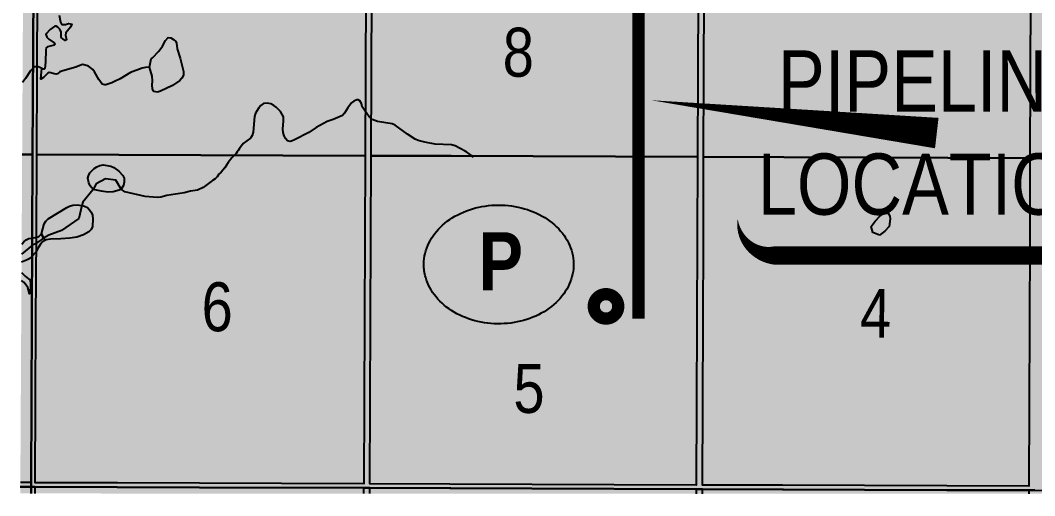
# Model space of a CAD drawing. Extents: x 560272 to 568164, y 6204780 to 6214217.
# Drawn here: x 565234.4 to 565399.7, y 6209697.4 to 6209774.9 of the extents above; entities that cross this region are included whole.
import ezdxf
from ezdxf.enums import TextEntityAlignment as Align

# ---------------------------------------------------------------- set-up
doc = ezdxf.new("R2010")
doc.units = 0
doc.header["$LTSCALE"] = 5
doc.linetypes.add('DASHED2', pattern=[9.525, 6.35, -3.175])
for name, color, linetype in [('AS-TOWN-H', 254, 'Continuous'), ('CG-NOTES', 7, 'Continuous'), ('P-PROPOSED-H', 21, 'Continuous'), ('Quarters', 8, 'Continuous'), ('RoadSeg', 57, 'DASHED2'), ('ROUTE-MAP-ROUTE', 90, 'Continuous'), ('T-WATER', 160, 'Continuous'), ('T-WATER-H', 133, 'Continuous'), ('Townships', 57, 'Continuous')]:
    doc.layers.add(name, color=color, linetype=linetype)
doc.layers.add('ROUTE-MAP-BACKGROUND-H', color=7, linetype='Continuous', true_color=0xf0ebff)
doc.styles.add('120', font='ARIALN.TTF', dxfattribs={"height": 13})
doc.styles.add('80', font='ARIALN.TTF', dxfattribs={"height": 10})
doc.styles.add('BOLD', font='ARIALNB.TTF')

# ---------------------------------------------------------------- blocks, each defined once
blk = doc.blocks.new('*U453')
h = blk.add_hatch(color=255)
edge = h.paths.add_edge_path()
edge.add_line((-26.5, -20), (26.5, -20))
edge.add_arc((26.5, -14), 6, 270, 360)
edge.add_line((32.5, -14), (32.5, 12.5))
edge.add_arc((26.5, 12.5), 6, 0, 90)
edge.add_line((26.5, 18.5), (-26.5, 18.5))
edge.add_arc((-26.5, 12.5), 6, 90, 180)
edge.add_line((-32.5, 12.5), (-32.5, -14))
edge.add_arc((-26.5, -14), 6, 180, 270)
at = {"color": 14, "flags": 128}
blk.add_lwpolyline([(-26.5, -20, 3, 3, 0), (26.5, -20, 3, 3, 0.414214), (32.5, -14, 3, 3, 0), (32.5, 12.5, 3, 0, 0.414214), (26.5, 18.5, 0, 0, 0), (-26.5, 18.5, 0, 0, 0.414214), (-32.5, 12.5, 0, 0, 0), (-32.5, -14, 0, 3, 0.414214)], format="xyseb", close=True, dxfattribs=at)
at = {"color": 14, "style": '80'}
blk.add_attdef('ENTER_TEXT_001', (-26.85, -4.92), '', height=10, dxfattribs=at)
blk = doc.blocks.new('AA')
at = {"const_width": 4}
blk.add_lwpolyline([(-1, 0, 1), (1, 0, 1)], format="xyb", close=True, dxfattribs=at)
blk.add_circle((0, 0), 2)
blk = doc.blocks.new('Route_Letters')
h = blk.add_hatch(color=255)
h.dxf.hatch_style = 1
edge = h.paths.add_edge_path()
edge.add_ellipse((-0.12, 0.46), major_axis=(-11.97, 0), ratio=0.789318, start_angle=0, end_angle=360)
at = {"color": 5}
blk.add_open_spline([(-12.34, 0.46), (-12.34, -0.25), (-12.24, -0.97), (-11.72, -2.79), (-11.14, -3.88), (-9.56, -5.81), (-8.54, -6.66), (-6.22, -8.02), (-4.9, -8.54), (-2.12, -9.17), (-0.66, -9.3), (2.22, -9.13), (3.64, -8.84), (6.27, -7.89), (7.48, -7.22), (9.54, -5.6), (10.38, -4.64), (11.6, -2.54), (11.97, -1.4), (12.18, 0.91), (12.02, 2.08), (11.2, 4.3), (10.54, 5.35), (8.8, 7.2), (7.72, 7.99), (5.29, 9.24), (3.93, 9.68), (1.11, 10.18), (-0.35, 10.23), (-3.22, 9.91), (-4.61, 9.55), (-7.16, 8.47), (-8.32, 7.75), (-10.24, 6.02), (-11, 5.02), (-12.05, 2.86), (-12.32, 1.7), (-12.34, 0.52), (-12.34, 0.49), (-12.34, 0.46)], degree=3, knots=[0, 0, 0, 0, 0.219529, 0.219529, 0.575727, 0.575727, 0.931924, 0.931924, 1.288121, 1.288121, 1.644318, 1.644318, 2.000515, 2.000515, 2.356712, 2.356712, 2.712909, 2.712909, 3.069107, 3.069107, 3.425304, 3.425304, 3.781501, 3.781501, 4.137698, 4.137698, 4.493895, 4.493895, 4.850092, 4.850092, 5.20629, 5.20629, 5.562487, 5.562487, 5.918684, 5.918684, 6.274881, 6.274881, 6.283185, 6.283185, 6.283185, 6.283185], dxfattribs=at)
at = {"color": 14, "style": 'BOLD'}
blk.add_attdef('A', text='', height=9.5, dxfattribs=at).set_placement((0.22, 0.98), align=Align.MIDDLE)

msp = doc.modelspace()

# ---------------------------------------------------------------- hatches: boundary and pattern name
at = {"layer": 'AS-TOWN-H'}
h = msp.add_hatch(color=256, dxfattribs=at)
h.dxf.hatch_style = 1
h.paths.add_polyline_path([(565886.544, 6210020.352), (565236.202, 6210021.981), (565234.412, 6209697.744), (565886.527, 6209697.561)])
at = {"layer": 'P-PROPOSED-H'}
h = msp.add_hatch(color=256, dxfattribs=at)
h.dxf.hatch_style = 1
h.paths.add_polyline_path([(565325.214, 6209772.66), (565325.214, 6209776.985), (565320.888, 6209776.984), (565320.89, 6209772.66)])
h = msp.add_hatch(color=256, dxfattribs=at)
h.dxf.hatch_style = 1
h.paths.add_polyline_path([(565320.89, 6209771.994), (565325.21, 6209771.994), (565337.504, 6209771.848), (565337.092, 6209771.912), (565337.079, 6209772.577), (565325.214, 6209772.66), (565320.89, 6209772.66)])
at = {"layer": 'ROUTE-MAP-BACKGROUND-H'}
h = msp.add_hatch(color=256, dxfattribs=at)
h.dxf.hatch_style = 1
h.paths.add_polyline_path([(565237.99, 6210345.866), (566535.85, 6210345.729), (566539.103, 6209697.377), (565234.412, 6209697.744)])
at = {"layer": 'T-WATER-H'}
h = msp.add_hatch(color=256, dxfattribs=at)
h.dxf.hatch_style = 1
h.paths.add_polyline_path([(565374.43, 6209739.885), (565373.38, 6209740.3), (565373.107, 6209741.264), (565373.733, 6209742.146), (565374.5, 6209742.966), (565375.127, 6209743.449), (565375.851, 6209743.47), (565376.147, 6209742.99), (565376.193, 6209742.536), (565376.042, 6209741.286), (565375.304, 6209740.512)])

# ---------------------------------------------------------------- linework, layer by layer
at = {"layer": 'CG-NOTES', "color": 14, "flags": 128}
msp.add_lwpolyline([(565337.21, 6209761.881, 0, 4.993, 0), (565383.776, 6209756.522, 0, 0, 0)], format="xyseb", dxfattribs=at)
at = {"layer": 'Quarters', "flags": 128}
for points in [[(565235.013, 6209806.559), (565236.668, 6209806.55), (565236.607, 6209793.169), (565236.546, 6209779.789), (565236.484, 6209766.409), (565236.423, 6209753.028), (565234.718, 6209753.038)], [(565234.718, 6209753.038), (565236.423, 6209753.028), (565236.362, 6209739.648), (565236.301, 6209726.268), (565236.241, 6209712.888), (565236.18, 6209699.508), (565234.422, 6209699.518)], [(565234.418, 6209698.849), (565236.177, 6209698.839), (565236.172, 6209697.744)], [(565236.841, 6209697.744), (565236.846, 6209698.836), (565250.228, 6209698.789), (565263.611, 6209698.741), (565276.992, 6209698.694), (565290.373, 6209698.647), (565290.369, 6209697.729)], [(565291.373, 6209697.728), (565291.376, 6209698.643), (565304.424, 6209698.597), (565317.806, 6209698.549), (565331.191, 6209698.502), (565344.576, 6209698.455), (565344.573, 6209697.713)], [(565345.577, 6209697.713), (565345.579, 6209698.451), (565358.628, 6209698.405), (565372.011, 6209698.357), (565385.394, 6209698.31), (565398.777, 6209698.263), (565398.775, 6209697.698)]]:
    msp.add_lwpolyline(points, dxfattribs=at)
for points in [[(565250.469, 6209752.979), (565237.092, 6209753.026), (565237.153, 6209766.406), (565237.215, 6209779.787), (565237.276, 6209793.167), (565237.337, 6209806.547), (565250.709, 6209806.5), (565264.08, 6209806.453), (565277.452, 6209806.406), (565290.823, 6209806.359), (565290.767, 6209792.978), (565290.711, 6209779.598), (565290.655, 6209766.217), (565290.599, 6209752.837), (565277.222, 6209752.884), (565263.846, 6209752.931)], [(565304.646, 6209752.787), (565291.603, 6209752.833), (565291.659, 6209766.214), (565291.715, 6209779.594), (565291.771, 6209792.975), (565291.827, 6209806.356), (565304.865, 6209806.31), (565318.238, 6209806.263), (565331.611, 6209806.216), (565344.983, 6209806.169), (565344.933, 6209792.788), (565344.882, 6209779.407), (565344.831, 6209766.026), (565344.781, 6209752.646), (565331.402, 6209752.693), (565318.024, 6209752.74)], [(565358.827, 6209752.596), (565345.784, 6209752.642), (565345.835, 6209766.023), (565345.885, 6209779.404), (565345.936, 6209792.784), (565345.987, 6209806.165), (565359.025, 6209806.119), (565372.397, 6209806.072), (565385.77, 6209806.025), (565399.142, 6209805.978), (565399.097, 6209792.597), (565399.051, 6209779.216), (565399.006, 6209765.835), (565398.961, 6209752.454), (565385.583, 6209752.502), (565372.205, 6209752.549)], [(565250.231, 6209699.458), (565236.849, 6209699.505), (565236.909, 6209712.885), (565236.97, 6209726.266), (565237.031, 6209739.646), (565237.092, 6209753.026), (565250.469, 6209752.979), (565263.846, 6209752.931), (565277.222, 6209752.884), (565290.599, 6209752.837), (565290.543, 6209739.457), (565290.487, 6209726.076), (565290.432, 6209712.696), (565290.376, 6209699.316), (565276.995, 6209699.363), (565263.613, 6209699.41)], [(565304.427, 6209699.266), (565291.379, 6209699.312), (565291.435, 6209712.692), (565291.491, 6209726.073), (565291.547, 6209739.453), (565291.603, 6209752.833), (565304.646, 6209752.787), (565318.024, 6209752.74), (565331.402, 6209752.693), (565344.781, 6209752.646), (565344.73, 6209739.265), (565344.68, 6209725.885), (565344.629, 6209712.504), (565344.578, 6209699.124), (565331.194, 6209699.171), (565317.809, 6209699.218)], [(565358.63, 6209699.074), (565345.582, 6209699.12), (565345.632, 6209712.501), (565345.683, 6209725.881), (565345.734, 6209739.262), (565345.784, 6209752.642), (565358.827, 6209752.596), (565372.205, 6209752.549), (565385.583, 6209752.502), (565398.961, 6209752.454), (565398.915, 6209739.074), (565398.87, 6209725.693), (565398.825, 6209712.312), (565398.779, 6209698.932), (565385.396, 6209698.979), (565372.013, 6209699.026)]]:
    msp.add_lwpolyline(points, close=True, dxfattribs=at)
at = {"layer": 'ROUTE-MAP-ROUTE', "const_width": 2, "flags": 128}
msp.add_lwpolyline([(565452.092, 6209875.083), (565386.837, 6209876.022), (565371.959, 6209875.911), (565371.694, 6209847.102), (565335.001, 6209829.667), (565335.124, 6209815.61), (565335.143, 6209796.058), (565335.18, 6209726.272)], dxfattribs=at)
at = {"layer": 'T-WATER', "flags": 128}
for points in [[(565240.729, 6209775.731), (565240.942, 6209774.632), (565241.107, 6209774.262), (565241.202, 6209774.208), (565241.766, 6209774.238), (565242.283, 6209774.398), (565242.812, 6209774.267), (565242.602, 6209773.773), (565241.833, 6209772.852), (565241.766, 6209772.51), (565241.968, 6209771.713), (565241.737, 6209771.596), (565241.321, 6209771.867), (565241.092, 6209772.138), (565241.05, 6209772.305), (565241.05, 6209772.984), (565240.847, 6209773.447), (565240.532, 6209773.8), (565240.276, 6209773.98), (565240.044, 6209773.957), (565239.277, 6209773.397), (565238.601, 6209772.68), (565238.731, 6209772.175), (565239.071, 6209771.837), (565239.913, 6209771.262), (565240.053, 6209770.972), (565239.912, 6209770.848), (565238.849, 6209770.604), (565238.639, 6209770.435), (565238.582, 6209770.121), (565238.539, 6209768.109), (565238.392, 6209767.069), (565238.283, 6209766.936), (565238.122, 6209766.971), (565237.935, 6209767.042)], [(565255.495, 6209767.253), (565254.824, 6209767.22), (565254.273, 6209767.13), (565252.375, 6209766.39), (565250.704, 6209765.359), (565249.778, 6209764.949), (565249.348, 6209764.715), (565248.327, 6209764.407), (565248.19, 6209764.396), (565247.752, 6209764.514), (565247.216, 6209765.252), (565246.52, 6209766.527), (565246.227, 6209766.881), (565245.503, 6209767.413), (565244.583, 6209767.696), (565244.407, 6209767.676), (565243.481, 6209767.248), (565241.348, 6209766.699), (565240.882, 6209766.488), (565240.489, 6209766.195), (565240.236, 6209766.123), (565239.907, 6209766.169), (565239.416, 6209766.362), (565239.117, 6209766.403), (565238.88, 6209766.283), (565238.198, 6209765.584), (565237.784, 6209765.303), (565237.853, 6209766.503), (565237.935, 6209767.042), (565237.606, 6209767.224), (565237.305, 6209767.312), (565236.71, 6209767.343), (565236.056, 6209766.651), (565235.244, 6209765.417), (565234.782, 6209764.745)], [(565308.207, 6209752.528), (565307.942, 6209752.851), (565307.571, 6209753.154), (565307.353, 6209753.289), (565307.169, 6209753.403), (565306.905, 6209753.566), (565305.31, 6209754.464), (565304.693, 6209754.593), (565302.024, 6209754.72), (565300.316, 6209755.037), (565299.237, 6209755.325), (565298.752, 6209755.511), (565297.528, 6209756.335), (565295.509, 6209757.802), (565295.027, 6209758.054), (565292.644, 6209758.416), (565291.771, 6209758.72), (565291.592, 6209758.823), (565291.257, 6209759.175), (565290.132, 6209760.791), (565290.01, 6209761.338), (565289.743, 6209761.756), (565289.459, 6209761.921), (565289.234, 6209761.921), (565288.765, 6209761.728), (565288.376, 6209761.444), (565287.79, 6209760.66), (565287.272, 6209759.76), (565286.938, 6209759.386), (565285.408, 6209758.753), (565284.413, 6209758.402), (565282.637, 6209757.451), (565281.415, 6209756.622), (565279.109, 6209755.403), (565278.61, 6209755.187), (565278.412, 6209755.155), (565277.982, 6209755.247), (565277.66, 6209755.62), (565277.411, 6209756.071), (565277.249, 6209756.618), (565277.199, 6209757.228), (565277.335, 6209758.486), (565277.306, 6209759.179), (565276.819, 6209760.061), (565276.111, 6209760.761), (565275.723, 6209761.045), (565275.244, 6209761.277), (565274.644, 6209761.413), (565274.029, 6209761.321), (565273.624, 6209761.028), (565273.294, 6209760.661), (565272.768, 6209759.795), (565272.603, 6209759.237), (565272.504, 6209758.637), (565272.438, 6209757.291), (565272.355, 6209756.666), (565272.182, 6209756.127), (565271.91, 6209755.672), (565270.751, 6209754.8), (565270.14, 6209754.023), (565269.972, 6209753.72), (565269.779, 6209753.447), (565269.594, 6209753.185), (565268.876, 6209752.474), (565268.285, 6209751.71), (565267.756, 6209750.874), (565267.128, 6209750.137), (565266.763, 6209749.807), (565266.487, 6209749.395), (565266.162, 6209749.043), (565265.75, 6209748.794), (565264.236, 6209747.635), (565263.32, 6209747.22), (565262.152, 6209747.074), (565261.137, 6209746.757), (565258.285, 6209746.352), (565257.301, 6209746.063), (565256.716, 6209746), (565254.754, 6209746.167), (565251.433, 6209746.934), (565250.843, 6209747.348), (565249.986, 6209748.859), (565248.273, 6209749.047), (565246.805, 6209748.222), (565246.28, 6209747.317), (565244.61, 6209745.279), (565244.418, 6209744.714), (565243.964, 6209742.618), (565241.103, 6209740.618), (565239.048, 6209739.872), (565238.175, 6209739.385), (565236.877, 6209738.442), (565236.422, 6209738.232), (565234.628, 6209736.754)], [(565234.637, 6209738.38), (565234.654, 6209738.396), (565234.971, 6209738.783), (565235.348, 6209739.085), (565235.821, 6209739.302), (565236.327, 6209739.41), (565237.332, 6209739.624), (565237.45, 6209739.649), (565237.847, 6209740.089), (565238.175, 6209739.385), (565238.545, 6209739.079), (565238.054, 6209738.784), (565237.714, 6209738.429), (565237.324, 6209737.787), (565236.923, 6209737.126), (565236.314, 6209736.373), (565235.883, 6209736.021), (565235.414, 6209735.77), (565234.621, 6209735.49)], [(565234.611, 6209733.776), (565235.208, 6209733.173), (565236.012, 6209732.549), (565236.101, 6209731.958), (565236.083, 6209731.286), (565235.929, 6209730.283), (565235.649, 6209731.327), (565235.043, 6209732.134), (565234.604, 6209732.482)]]:
    msp.add_lwpolyline(points, dxfattribs=at)
for points in [[(565256.755, 6209763.204), (565256.187, 6209763.279), (565256.098, 6209763.352), (565255.96, 6209763.743), (565255.922, 6209764.349), (565255.952, 6209765.023), (565255.905, 6209765.816), (565255.495, 6209767.253), (565255.753, 6209768.619), (565255.982, 6209768.821), (565257.012, 6209769.871), (565257.597, 6209770.679), (565258.07, 6209771.611), (565258.536, 6209772.105), (565258.936, 6209772.055), (565259.387, 6209771.811), (565259.746, 6209771.472), (565259.853, 6209771.194), (565259.977, 6209770.249), (565260.469, 6209768.715), (565261.035, 6209766.564), (565261.03, 6209765.979), (565260.765, 6209765.488), (565260.409, 6209765.121), (565259.198, 6209764.304), (565257.248, 6209763.372), (565256.755, 6209763.204)], [(565248.706, 6209746.885), (565247.627, 6209747.025), (565246.28, 6209747.317), (565245.806, 6209747.917), (565245.603, 6209748.395), (565245.446, 6209749.183), (565245.503, 6209749.561), (565245.744, 6209750.04), (565246.428, 6209750.75), (565246.89, 6209751.031), (565247.368, 6209751.217), (565247.913, 6209751.342), (565249.186, 6209751.102), (565249.674, 6209750.89), (565250.479, 6209750.317), (565251.129, 6209749.618), (565251.362, 6209749.16), (565251.368, 6209748.532), (565251.213, 6209747.948), (565250.843, 6209747.348), (565250.508, 6209747.187), (565249.544, 6209746.925), (565248.706, 6209746.885)], [(565238.545, 6209739.079), (565238.175, 6209739.385), (565237.847, 6209740.089), (565238.326, 6209741.696), (565238.569, 6209742.137), (565238.977, 6209742.528), (565241.976, 6209744.374), (565242.446, 6209744.61), (565242.969, 6209744.766), (565243.663, 6209744.803), (565244.418, 6209744.714), (565244.872, 6209744.592), (565245.355, 6209744.358), (565245.706, 6209744.027), (565245.964, 6209743.609), (565246.159, 6209743.131), (565246.248, 6209742.55), (565246.194, 6209741.263), (565245.944, 6209740.772), (565245.608, 6209740.438), (565244.737, 6209739.901), (565243.65, 6209739.562), (565242.505, 6209739.382), (565241.008, 6209739.301), (565239.343, 6209739.21), (565238.632, 6209739.093), (565238.545, 6209739.079)], [(565374.43, 6209739.885), (565373.38, 6209740.3), (565373.107, 6209741.264), (565373.733, 6209742.146), (565374.5, 6209742.966), (565375.127, 6209743.449), (565375.851, 6209743.47), (565376.147, 6209742.99), (565376.193, 6209742.536), (565376.042, 6209741.286), (565375.304, 6209740.512), (565374.43, 6209739.885)]]:
    msp.add_lwpolyline(points, close=True, dxfattribs=at)
at = {"layer": 'Townships', "flags": 128}
for points in [[(565236.202, 6210021.981), (565237.652, 6210021.973), (565237.53, 6209995.213), (565237.408, 6209968.452), (565237.285, 6209941.691), (565237.165, 6209915.265), (565237.16, 6209914.262), (565237.038, 6209887.501), (565236.916, 6209860.74), (565236.793, 6209833.979), (565236.672, 6209807.553), (565236.668, 6209806.55), (565236.546, 6209779.789), (565236.423, 6209753.028), (565236.301, 6209726.268), (565236.18, 6209699.508), (565236.177, 6209698.839), (565234.418, 6209698.849)], [(565399.78, 6209698.259), (565398.777, 6209698.263), (565372.011, 6209698.357), (565345.579, 6209698.451), (565344.576, 6209698.455), (565317.806, 6209698.549), (565291.376, 6209698.643), (565290.373, 6209698.647), (565263.611, 6209698.741), (565236.846, 6209698.836), (565236.177, 6209698.839), (565236.18, 6209699.508), (565236.301, 6209726.268), (565236.423, 6209753.028), (565236.546, 6209779.789), (565236.668, 6209806.55), (565236.672, 6209807.553), (565236.793, 6209833.979), (565236.916, 6209860.74), (565237.038, 6209887.501), (565237.16, 6209914.262), (565237.165, 6209915.265)], [(565234.418, 6209698.849), (565236.177, 6209698.839), (565236.172, 6209697.744)], [(565236.172, 6209697.744), (565236.177, 6209698.839), (565236.846, 6209698.836), (565263.611, 6209698.741), (565290.373, 6209698.647), (565291.376, 6209698.643), (565317.806, 6209698.549), (565344.576, 6209698.455), (565345.579, 6209698.451), (565372.011, 6209698.357), (565398.777, 6209698.263), (565399.78, 6209698.259), (565426.209, 6209698.165), (565452.979, 6209698.071), (565453.982, 6209698.067), (565480.411, 6209697.973), (565507.173, 6209697.878), (565508.177, 6209697.875), (565534.606, 6209697.781), (565561.372, 6209697.686), (565561.372, 6209697.652)]]:
    msp.add_lwpolyline(points, dxfattribs=at)

# ---------------------------------------------------------------- block references
at = {"layer": 'CG-NOTES'}
ref = msp.add_blockref('*U453', (565383.776, 6209756.522), dxfattribs=dict(at, xscale=0.9984278857001841, yscale=0.9984278857001841, zscale=0.9984278857001841))
ref.add_attrib('ENTER_TEXT_001', 'PIPELINE', (565357.899, 6209760.024), dxfattribs={"layer": '0', "color": 14, "height": 9.9843, "style": '80'})
ref.add_attrib('ENTER_TEXT_002', 'LOCATION', (565354.61, 6209743.206), dxfattribs={"layer": '0', "color": 14, "height": 9.9843, "style": '80'})
at = {"layer": 'CG-NOTES', "xscale": 0.9981931055731234, "yscale": 0.9981931055731234, "zscale": 0.9981931055731234}
msp.add_blockref('Route_Letters', (565312.501, 6209734.639), dxfattribs=at).add_auto_attribs({'A': 'P'})
msp.add_blockref('AA', (565329.868, 6209728.261), dxfattribs=at)

# ---------------------------------------------------------------- texts
at = {"layer": 'RoadSeg', "style": '120'}
for s, p in [('8', (565313.006, 6209765.749)), ('6', (565263.93, 6209724.233)), ('4', (565371.233, 6209723.172)), ('5', (565314.751, 6209710.905))]:
    msp.add_text(s, height=7.977, rotation=359.45036, dxfattribs=at).set_placement(p)

doc.saveas('drawing.dxf')
